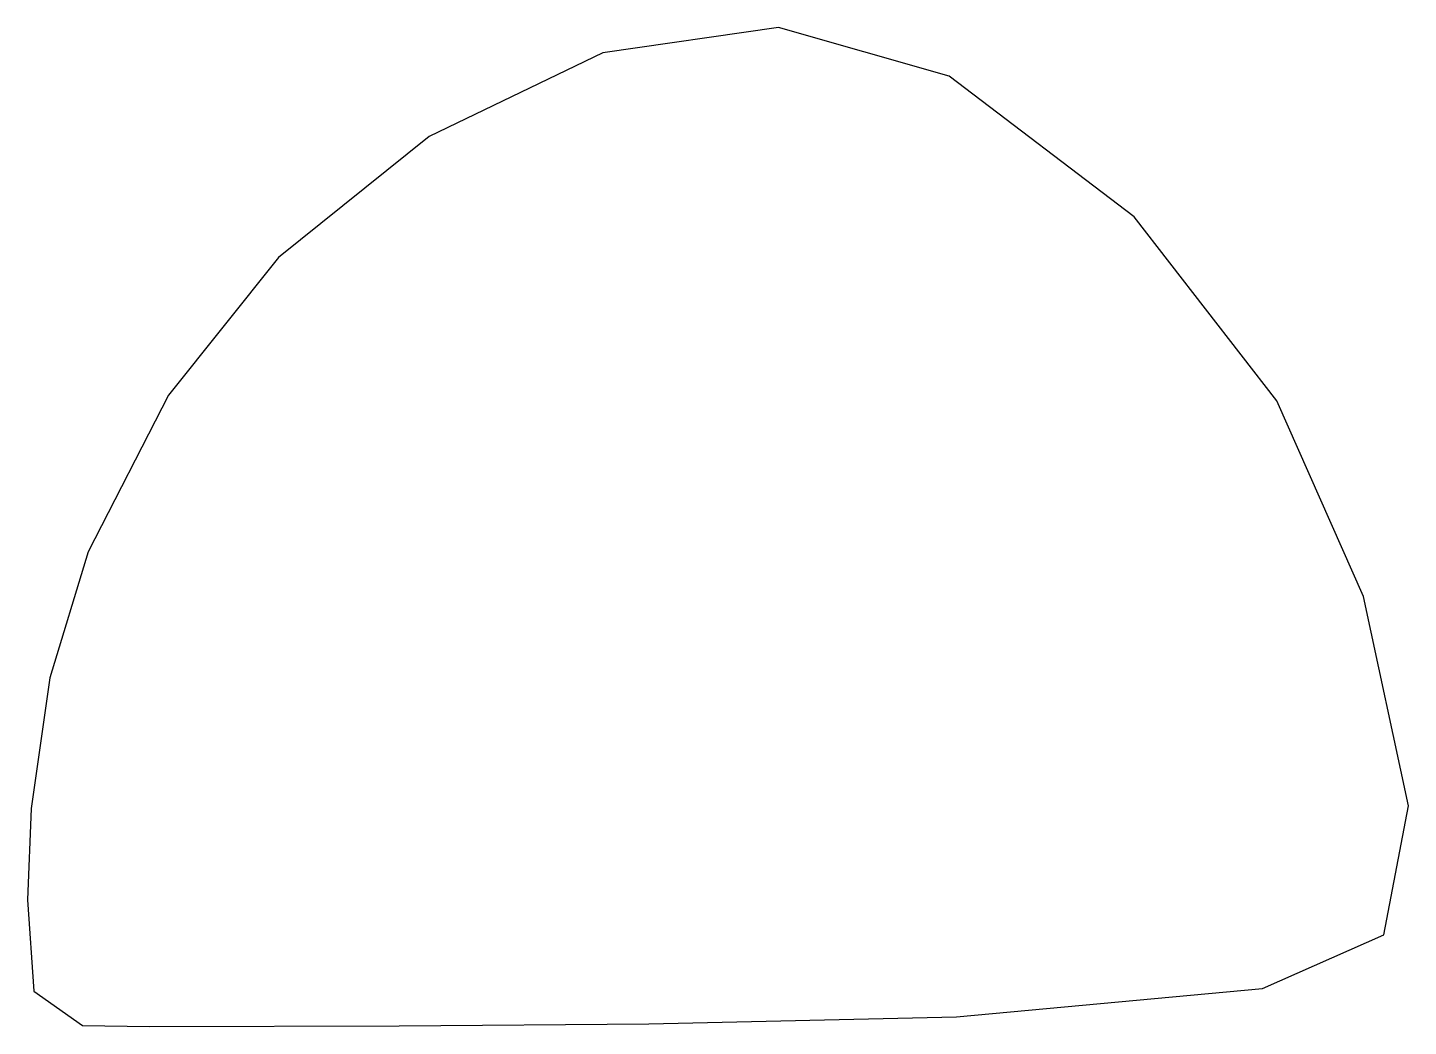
# Model space of a CAD drawing. Extents: x 0 to 147, y 0 to 107.
import ezdxf

# ---------------------------------------------------------------- set-up
doc = ezdxf.new("R2010")
doc.units = 0
doc.layers.add('Layer_1', color=7, linetype='CONTINUOUS')

msp = doc.modelspace()

# ---------------------------------------------------------------- linework, layer by layer
at = {"layer": 'Layer_1', "color": 7}
msp.add_lwpolyline([(1.02744, 4.125427), (6.215261, 0.478613), (13.343414, 0.375063), (39.952936, 0.429233), (66.563022, 0.642909), (99.323683, 1.374908), (131.920452, 4.393298), (144.85625, 10.135539), (147.456091, 23.856494), (142.682513, 46.14821), (133.437943, 66.982255), (118.239817, 86.560719), (98.527453, 101.535761), (80.371284, 106.715503), (61.652483, 104.035791), (43.136895, 95.116277), (27.098969, 82.250385), (15.395352, 67.597424), (6.830915, 50.911294), (2.729764, 37.486783), (0.759285, 23.589777), (0.377158, 13.844254), (1.027443, 4.125421), (1.02744, 4.12543)], close=True, dxfattribs=at)

doc.saveas('drawing.dxf')
